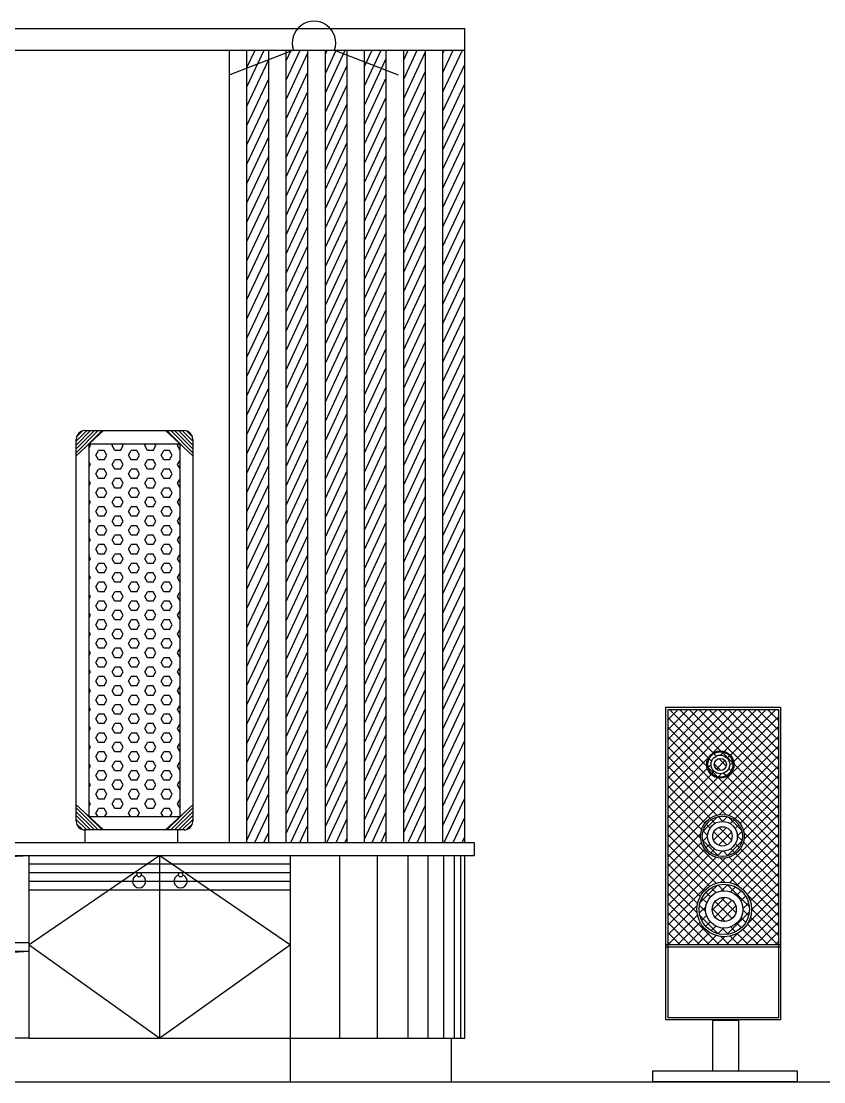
# Model space of a CAD drawing. Header units: inches. Extents: x 11.8 to 54.3, y 10.8 to 35.6.
# Drawn here: x 23.394 to 25.237, y 23.998 to 26.435 of the extents above; entities that cross this region are included whole.
import ezdxf

# ---------------------------------------------------------------- set-up
doc = ezdxf.new("R2010")
doc.units = ezdxf.units.IN
doc.header["$MEASUREMENT"] = 0
for name, color, linetype in [('02', 2, 'Continuous'), ('1', 1, 'Continuous'), ('8', 8, 'Continuous')]:
    doc.layers.add(name, color=color, linetype=linetype)

msp = doc.modelspace()

# ---------------------------------------------------------------- hatches: boundary and pattern name
at = {"layer": '8'}
h = msp.add_hatch(dxfattribs=at)
h.set_pattern_fill('ANSI37', color=256, scale=0.005, style=0)
h.set_pattern_definition([(45, (60.353298, 32.892266), (-0.01122532, 0.01122532), []), (135, (60.353298, 32.892266), (-0.01122532, -0.01122532), [])])
h.paths.add_polyline_path([(24.8791, 24.8536), (24.8791, 24.3137), (25.1324, 24.3137), (25.1324, 24.8536)])
h.paths.add_polyline_path([(25.0306, 24.7274, -1), (24.9678, 24.7274, -1)], flags=16)
h.paths.add_polyline_path([(25.0281, 24.7274, -1), (24.9703, 24.7274, -1)], flags=0)
h.paths.add_polyline_path([(25.0206, 24.7274, -1), (24.9778, 24.7274, -1)], flags=0)
h.paths.add_polyline_path([(25.0131, 24.7274, -1), (24.9853, 24.7274, -1)], flags=0)
h.paths.add_polyline_path([(25.0542, 24.5622, -1), (24.9537, 24.5622, -1)], flags=16)
h.paths.add_polyline_path([(25.0502, 24.5622, -1), (24.9577, 24.5622, -1)], flags=0)
h.paths.add_polyline_path([(25.0382, 24.5622, -1), (24.9697, 24.5622, -1)], flags=0)
h.paths.add_polyline_path([(25.0262, 24.5622, -1), (24.9817, 24.5622, -1)], flags=0)
h.paths.add_polyline_path([(25.0709, 24.3943, -1), (24.9453, 24.3943, -1)], flags=16)
h.paths.add_polyline_path([(25.0659, 24.3943, -1), (24.9503, 24.3943, -1)], flags=0)
h.paths.add_polyline_path([(25.0509, 24.3943, -1), (24.9653, 24.3943, -1)], flags=0)
h.paths.add_polyline_path([(25.0359, 24.3943, -1), (24.9803, 24.3943, -1)], flags=0)

# ---------------------------------------------------------------- linework, layer by layer
at = {"layer": '02'}
for p, q in [((21.8621, 26.4183), (24.4121, 26.4183)), ((24.4121, 26.3683), (24.4121, 26.4183)), ((21.8621, 26.3683), (24.4121, 26.3683)), ((23.8721, 24.5483), (23.8721, 26.3683)), ((24.0188, 26.3683), (23.8725, 26.3117)), ((23.9121, 26.3281), (23.9308, 26.3683)), ((23.9121, 26.2837), (23.9515, 26.3683)), ((23.9121, 24.5483), (23.9121, 26.3683)), ((23.9621, 24.5483), (23.9621, 26.3683)), ((24.0021, 26.3436), (24.0136, 26.3683)), ((24.0021, 26.2993), (24.0343, 26.3683)), ((24.0021, 24.5483), (24.0021, 26.3683)), ((24.0021, 26.2549), (24.0521, 26.3621)), ((24.0521, 24.5483), (24.0521, 26.3683)), ((24.0921, 26.3592), (24.0963, 26.3683)), ((24.0921, 26.2704), (24.1377, 26.3683)), ((24.0921, 26.3148), (24.117, 26.3683)), ((24.0921, 24.5483), (24.0921, 26.3683)), ((24.1132, 26.3683), (24.2595, 26.3117)), ((24.1421, 24.5483), (24.1421, 26.3683)), ((24.1821, 26.3304), (24.1998, 26.3683)), ((24.1821, 26.286), (24.2205, 26.3683)), ((24.1821, 24.5483), (24.1821, 26.3683)), ((24.2321, 24.5483), (24.2321, 26.3683)), ((24.2721, 26.3459), (24.2825, 26.3683)), ((24.2721, 26.3015), (24.3032, 26.3683)), ((24.2721, 24.5483), (24.2721, 26.3683)), ((24.2721, 26.2572), (24.3221, 26.3644)), ((24.3221, 24.5483), (24.3221, 26.3683)), ((24.3621, 26.3614), (24.3653, 26.3683)), ((24.3621, 26.2727), (24.4067, 26.3683)), ((24.3621, 26.3171), (24.386, 26.3683)), ((24.3621, 24.5483), (24.3621, 26.3683)), ((24.4121, 24.5483), (24.4121, 26.3683)), ((23.9121, 26.2394), (23.9621, 26.3466)), ((24.1821, 26.2416), (24.2321, 26.3488)), ((24.0021, 26.2105), (24.0521, 26.3178)), ((24.0921, 26.2261), (24.1421, 26.3333)), ((24.2721, 26.2128), (24.3221, 26.32)), ((24.3621, 26.2283), (24.4121, 26.3356)), ((23.9121, 26.195), (23.9621, 26.3022)), ((24.1821, 26.1973), (24.2321, 26.3045)), ((24.3621, 26.184), (24.4121, 26.2912)), ((24.0021, 26.1662), (24.0521, 26.2734)), ((24.0921, 26.1817), (24.1421, 26.2889)), ((24.2721, 26.1684), (24.3221, 26.2757)), ((23.9121, 26.1506), (23.9621, 26.2579)), ((24.0921, 26.1373), (24.1421, 26.2446)), ((24.1821, 26.1529), (24.2321, 26.2601)), ((24.3621, 26.1396), (24.4121, 26.2468)), ((24.0021, 26.1218), (24.0521, 26.229)), ((24.2721, 26.1241), (24.3221, 26.2313)), ((23.9121, 26.1063), (23.9621, 26.2135)), ((24.0921, 26.093), (24.1421, 26.2002)), ((24.1821, 26.1085), (24.2321, 26.2157)), ((24.3621, 26.0952), (24.4121, 26.2025)), ((23.9121, 26.0619), (23.9621, 26.1691)), ((24.0021, 26.0774), (24.0521, 26.1847)), ((24.1821, 26.0642), (24.2321, 26.1714)), ((24.2721, 26.0797), (24.3221, 26.1869)), ((24.0921, 26.0486), (24.1421, 26.1558)), ((24.3621, 26.0509), (24.4121, 26.1581)), ((23.9121, 26.0175), (23.9621, 26.1248)), ((24.0021, 26.0331), (24.0521, 26.1403)), ((24.1821, 26.0198), (24.2321, 26.127)), ((24.2721, 26.0353), (24.3221, 26.1426)), ((24.0021, 25.9887), (24.0521, 26.0959)), ((24.0921, 26.0043), (24.1421, 26.1115)), ((24.2721, 25.991), (24.3221, 26.0982)), ((24.3621, 26.0065), (24.4121, 26.1137)), ((23.9121, 25.9732), (23.9621, 26.0804)), ((24.1821, 25.9754), (24.2321, 26.0827)), ((24.0021, 25.9443), (24.0521, 26.0516)), ((24.0921, 25.9599), (24.1421, 26.0671)), ((24.2721, 25.9466), (24.3221, 26.0538)), ((24.3621, 25.9621), (24.4121, 26.0694)), ((23.9121, 25.9288), (23.9621, 26.036)), ((24.0921, 25.9155), (24.1421, 26.0227)), ((24.1821, 25.9311), (24.2321, 26.0383)), ((24.3621, 25.9178), (24.4121, 26.025)), ((24.0021, 25.9), (24.0521, 26.0072)), ((24.2721, 25.9022), (24.3221, 26.0095)), ((23.9121, 25.8844), (23.9621, 25.9917)), ((24.0921, 25.8712), (24.1421, 25.9784)), ((24.1821, 25.8867), (24.2321, 25.9939)), ((24.3621, 25.8734), (24.4121, 25.9806)), ((24.0021, 25.8556), (24.0521, 25.9628)), ((24.1821, 25.8423), (24.2321, 25.9496)), ((24.2721, 25.8579), (24.3221, 25.9651)), ((23.9121, 25.8401), (23.9621, 25.9473)), ((24.0921, 25.8268), (24.1421, 25.934)), ((24.3621, 25.829), (24.4121, 25.9363)), ((23.9121, 25.7957), (23.9621, 25.9029)), ((24.0021, 25.8112), (24.0521, 25.9185)), ((24.1821, 25.798), (24.2321, 25.9052)), ((24.2721, 25.8135), (24.3221, 25.9207)), ((24.0921, 25.7824), (24.1421, 25.8896)), ((24.2721, 25.7691), (24.3221, 25.8764)), ((24.3621, 25.7847), (24.4121, 25.8919)), ((23.9121, 25.7513), (23.9621, 25.8586)), ((24.0021, 25.7669), (24.0521, 25.8741)), ((24.1821, 25.7536), (24.2321, 25.8608)), ((24.0021, 25.7225), (24.0521, 25.8297)), ((24.0921, 25.7381), (24.1421, 25.8453)), ((24.2721, 25.7248), (24.3221, 25.832)), ((24.3621, 25.7403), (24.4121, 25.8475)), ((23.9121, 25.707), (23.9621, 25.8142)), ((24.1821, 25.7092), (24.2321, 25.8165)), ((24.3621, 25.6959), (24.4121, 25.8032)), ((24.0021, 25.6781), (24.0521, 25.7854)), ((24.0921, 25.6937), (24.1421, 25.8009)), ((24.2721, 25.6804), (24.3221, 25.7876)), ((23.9121, 25.6626), (23.9621, 25.7698)), ((24.0921, 25.6493), (24.1421, 25.7565)), ((24.1821, 25.6649), (24.2321, 25.7721)), ((24.3621, 25.6516), (24.4121, 25.7588)), ((24.0021, 25.6338), (24.0521, 25.741)), ((24.2721, 25.636), (24.3221, 25.7433)), ((23.9121, 25.6182), (23.9621, 25.7255)), ((24.0921, 25.605), (24.1421, 25.7122)), ((24.1821, 25.6205), (24.2321, 25.7277)), ((24.3621, 25.6072), (24.4121, 25.7144)), ((23.9121, 25.5739), (23.9621, 25.6811)), ((24.0021, 25.5894), (24.0521, 25.6966)), ((24.1821, 25.5761), (24.2321, 25.6834)), ((24.2721, 25.5917), (24.3221, 25.6989)), ((24.0921, 25.5606), (24.1421, 25.6678)), ((24.3621, 25.5628), (24.4121, 25.6701)), ((23.9121, 25.5295), (23.9621, 25.6367)), ((24.0021, 25.545), (24.0521, 25.6523)), ((24.1821, 25.5318), (24.2321, 25.639)), ((24.2721, 25.5473), (24.3221, 25.6545)), ((24.0021, 25.5007), (24.0521, 25.6079)), ((24.0921, 25.5162), (24.1421, 25.6234)), ((24.2721, 25.5029), (24.3221, 25.6102)), ((24.3621, 25.5185), (24.4121, 25.6257)), ((23.9121, 25.4851), (23.9621, 25.5924)), ((24.1821, 25.4874), (24.2321, 25.5946)), ((24.0021, 25.4563), (24.0521, 25.5635)), ((24.0921, 25.4719), (24.1421, 25.5791)), ((24.2721, 25.4586), (24.3221, 25.5658)), ((24.3621, 25.4741), (24.4121, 25.5813)), ((23.9121, 25.4408), (23.9621, 25.548)), ((24.0921, 25.4275), (24.1421, 25.5347)), ((24.1821, 25.443), (24.2321, 25.5503)), ((24.3621, 25.4297), (24.4121, 25.537)), ((24.0021, 25.4119), (24.0521, 25.5192)), ((24.2721, 25.4142), (24.3221, 25.5214)), ((23.52, 25.4366), (23.5827, 25.4942)), ((23.52, 25.47), (23.5441, 25.4942)), ((23.52, 25.4612), (23.5529, 25.4942)), ((23.52, 25.4523), (23.5618, 25.4942)), ((23.52, 25.4435), (23.5706, 25.4942)), ((23.5207, 25.4796), (23.5345, 25.4934)), ((23.54, 25.4942), (23.7677, 25.4942)), ((23.5436, 25.4583), (23.5795, 25.4942)), ((23.7877, 25.4366), (23.7251, 25.4942)), ((23.7641, 25.4583), (23.7283, 25.4942)), ((23.7877, 25.4435), (23.7371, 25.4942)), ((23.7877, 25.4523), (23.7459, 25.4942)), ((23.7877, 25.4612), (23.7548, 25.4942)), ((23.7877, 25.47), (23.7636, 25.4942)), ((23.787, 25.4796), (23.7732, 25.4934)), ((23.9121, 25.3964), (23.9621, 25.5036)), ((24.0921, 25.3831), (24.1421, 25.4903)), ((24.1821, 25.3987), (24.2321, 25.5059)), ((24.3621, 25.3854), (24.4121, 25.4926)), ((23.52, 24.5968), (23.52, 25.4742)), ((23.55, 25.4642), (23.7577, 25.4642)), ((23.55, 24.6068), (23.55, 25.4642)), ((23.5527, 25.4598), (23.5502, 25.4642)), ((23.6027, 25.4598), (23.6052, 25.4642)), ((23.6277, 25.4598), (23.6252, 25.4642)), ((23.6777, 25.4598), (23.6802, 25.4642)), ((23.7027, 25.4598), (23.7002, 25.4642)), ((23.7527, 25.4598), (23.7552, 25.4642)), ((23.7577, 25.4642), (23.7577, 24.6068)), ((23.7877, 25.4742), (23.7877, 24.5968)), ((24.0021, 25.3676), (24.0521, 25.4748)), ((24.1821, 25.3543), (24.2321, 25.4615)), ((24.2721, 25.3698), (24.3221, 25.4771)), ((23.55, 25.455), (23.5527, 25.4598)), ((23.5652, 25.4381), (23.5715, 25.4489)), ((23.5715, 25.4273), (23.5652, 25.4381)), ((23.584, 25.4489), (23.5715, 25.4489)), ((23.5902, 25.4381), (23.584, 25.4489)), ((23.584, 25.4273), (23.5902, 25.4381)), ((23.609, 25.4489), (23.6027, 25.4598)), ((23.6215, 25.4489), (23.609, 25.4489)), ((23.6215, 25.4489), (23.6277, 25.4598)), ((23.6402, 25.4381), (23.6465, 25.4489)), ((23.6465, 25.4273), (23.6402, 25.4381)), ((23.659, 25.4489), (23.6465, 25.4489)), ((23.6652, 25.4381), (23.659, 25.4489)), ((23.659, 25.4273), (23.6652, 25.4381)), ((23.684, 25.4489), (23.6777, 25.4598)), ((23.6965, 25.4489), (23.684, 25.4489)), ((23.6965, 25.4489), (23.7027, 25.4598)), ((23.7152, 25.4381), (23.7215, 25.4489)), ((23.7215, 25.4273), (23.7152, 25.4381)), ((23.734, 25.4489), (23.7215, 25.4489)), ((23.7402, 25.4381), (23.734, 25.4489)), ((23.734, 25.4273), (23.7402, 25.4381)), ((23.7577, 25.451), (23.7527, 25.4598)), ((23.9121, 25.352), (23.9621, 25.4593)), ((24.0921, 25.3388), (24.1421, 25.446)), ((24.3621, 25.341), (24.4121, 25.4482)), ((23.5527, 25.4165), (23.55, 25.4212)), ((23.55, 25.4117), (23.5527, 25.4165)), ((23.584, 25.4273), (23.5715, 25.4273)), ((23.6027, 25.4165), (23.609, 25.4273)), ((23.609, 25.4056), (23.6027, 25.4165)), ((23.6215, 25.4273), (23.609, 25.4273)), ((23.6277, 25.4165), (23.6215, 25.4273)), ((23.6215, 25.4056), (23.6277, 25.4165)), ((23.659, 25.4273), (23.6465, 25.4273)), ((23.6777, 25.4165), (23.684, 25.4273)), ((23.684, 25.4056), (23.6777, 25.4165)), ((23.6965, 25.4273), (23.684, 25.4273)), ((23.7027, 25.4165), (23.6965, 25.4273)), ((23.6965, 25.4056), (23.7027, 25.4165)), ((23.734, 25.4273), (23.7215, 25.4273)), ((23.7527, 25.4165), (23.7577, 25.4252)), ((23.7577, 25.4077), (23.7527, 25.4165)), ((23.9121, 25.3077), (23.9621, 25.4149)), ((24.0021, 25.3232), (24.0521, 25.4304)), ((24.1821, 25.3099), (24.2321, 25.4172)), ((24.2721, 25.3255), (24.3221, 25.4327)), ((23.5652, 25.3948), (23.5715, 25.4056)), ((23.5715, 25.384), (23.5652, 25.3948)), ((23.584, 25.4056), (23.5715, 25.4056)), ((23.5902, 25.3948), (23.584, 25.4056)), ((23.584, 25.384), (23.5902, 25.3948)), ((23.6215, 25.4056), (23.609, 25.4056)), ((23.6402, 25.3948), (23.6465, 25.4056)), ((23.6465, 25.384), (23.6402, 25.3948)), ((23.659, 25.4056), (23.6465, 25.4056)), ((23.6652, 25.3948), (23.659, 25.4056)), ((23.659, 25.384), (23.6652, 25.3948)), ((23.6965, 25.4056), (23.684, 25.4056)), ((23.7152, 25.3948), (23.7215, 25.4056)), ((23.7215, 25.384), (23.7152, 25.3948)), ((23.734, 25.4056), (23.7215, 25.4056)), ((23.7402, 25.3948), (23.734, 25.4056)), ((23.734, 25.384), (23.7402, 25.3948)), ((24.0921, 25.2944), (24.1421, 25.4016)), ((24.2721, 25.2811), (24.3221, 25.3883)), ((24.3621, 25.2966), (24.4121, 25.4039)), ((23.5527, 25.3732), (23.55, 25.3779)), ((23.55, 25.3684), (23.5527, 25.3732)), ((23.584, 25.384), (23.5715, 25.384)), ((23.6027, 25.3732), (23.609, 25.384)), ((23.609, 25.3623), (23.6027, 25.3732)), ((23.6215, 25.384), (23.609, 25.384)), ((23.6277, 25.3732), (23.6215, 25.384)), ((23.6215, 25.3623), (23.6277, 25.3732)), ((23.659, 25.384), (23.6465, 25.384)), ((23.6777, 25.3732), (23.684, 25.384)), ((23.684, 25.3623), (23.6777, 25.3732)), ((23.6965, 25.384), (23.684, 25.384)), ((23.7027, 25.3732), (23.6965, 25.384)), ((23.6965, 25.3623), (23.7027, 25.3732)), ((23.734, 25.384), (23.7215, 25.384)), ((23.7527, 25.3732), (23.7577, 25.3819)), ((23.7577, 25.3644), (23.7527, 25.3732)), ((23.9121, 25.2633), (23.9621, 25.3705)), ((24.0021, 25.2788), (24.0521, 25.3861)), ((24.1821, 25.2656), (24.2321, 25.3728)), ((23.5652, 25.3515), (23.5715, 25.3623)), ((23.5715, 25.3407), (23.5652, 25.3515)), ((23.584, 25.3623), (23.5715, 25.3623)), ((23.584, 25.3407), (23.5715, 25.3407)), ((23.5902, 25.3515), (23.584, 25.3623)), ((23.584, 25.3407), (23.5902, 25.3515)), ((23.6027, 25.3299), (23.609, 25.3407)), ((23.6215, 25.3623), (23.609, 25.3623)), ((23.6215, 25.3407), (23.609, 25.3407)), ((23.6277, 25.3299), (23.6215, 25.3407)), ((23.6402, 25.3515), (23.6465, 25.3623)), ((23.6465, 25.3407), (23.6402, 25.3515)), ((23.659, 25.3623), (23.6465, 25.3623)), ((23.659, 25.3407), (23.6465, 25.3407)), ((23.6652, 25.3515), (23.659, 25.3623)), ((23.659, 25.3407), (23.6652, 25.3515)), ((23.6777, 25.3299), (23.684, 25.3407)), ((23.6965, 25.3623), (23.684, 25.3623)), ((23.6965, 25.3407), (23.684, 25.3407)), ((23.7027, 25.3299), (23.6965, 25.3407)), ((23.7152, 25.3515), (23.7215, 25.3623)), ((23.7215, 25.3407), (23.7152, 25.3515)), ((23.734, 25.3623), (23.7215, 25.3623)), ((23.734, 25.3407), (23.7215, 25.3407)), ((23.7402, 25.3515), (23.734, 25.3623)), ((23.734, 25.3407), (23.7402, 25.3515)), ((24.0021, 25.2345), (24.0521, 25.3417)), ((24.0921, 25.25), (24.1421, 25.3572)), ((24.2721, 25.2367), (24.3221, 25.344)), ((24.3621, 25.2523), (24.4121, 25.3595)), ((23.5527, 25.3299), (23.55, 25.3346)), ((23.55, 25.3251), (23.5527, 25.3299)), ((23.5652, 25.3082), (23.5715, 25.319)), ((23.584, 25.319), (23.5715, 25.319)), ((23.5902, 25.3082), (23.584, 25.319)), ((23.609, 25.319), (23.6027, 25.3299)), ((23.6215, 25.319), (23.609, 25.319)), ((23.6215, 25.319), (23.6277, 25.3299)), ((23.6402, 25.3082), (23.6465, 25.319)), ((23.659, 25.319), (23.6465, 25.319)), ((23.6652, 25.3082), (23.659, 25.319)), ((23.684, 25.319), (23.6777, 25.3299)), ((23.6965, 25.319), (23.684, 25.319)), ((23.6965, 25.319), (23.7027, 25.3299)), ((23.7152, 25.3082), (23.7215, 25.319)), ((23.734, 25.319), (23.7215, 25.319)), ((23.7402, 25.3082), (23.734, 25.319)), ((23.7527, 25.3299), (23.7577, 25.3386)), ((23.7577, 25.3211), (23.7527, 25.3299)), ((23.9121, 25.2189), (23.9621, 25.3262)), ((24.1821, 25.2212), (24.2321, 25.3284)), ((24.3621, 25.2079), (24.4121, 25.3151)), ((23.5527, 25.2865), (23.55, 25.2913)), ((23.5715, 25.2974), (23.5652, 25.3082)), ((23.584, 25.2974), (23.5715, 25.2974)), ((23.584, 25.2974), (23.5902, 25.3082)), ((23.6027, 25.2865), (23.609, 25.2974)), ((23.6215, 25.2974), (23.609, 25.2974)), ((23.6277, 25.2865), (23.6215, 25.2974)), ((23.6465, 25.2974), (23.6402, 25.3082)), ((23.659, 25.2974), (23.6465, 25.2974)), ((23.659, 25.2974), (23.6652, 25.3082)), ((23.6777, 25.2865), (23.684, 25.2974)), ((23.6965, 25.2974), (23.684, 25.2974)), ((23.7027, 25.2865), (23.6965, 25.2974)), ((23.7215, 25.2974), (23.7152, 25.3082)), ((23.734, 25.2974), (23.7215, 25.2974)), ((23.734, 25.2974), (23.7402, 25.3082)), ((23.7527, 25.2865), (23.7577, 25.2953)), ((24.0021, 25.1901), (24.0521, 25.2973)), ((24.0921, 25.2057), (24.1421, 25.3129)), ((24.2721, 25.1924), (24.3221, 25.2996)), ((23.55, 25.2818), (23.5527, 25.2865)), ((23.5652, 25.2649), (23.5715, 25.2757)), ((23.584, 25.2757), (23.5715, 25.2757)), ((23.5902, 25.2649), (23.584, 25.2757)), ((23.609, 25.2757), (23.6027, 25.2865)), ((23.6215, 25.2757), (23.609, 25.2757)), ((23.6215, 25.2757), (23.6277, 25.2865)), ((23.6402, 25.2649), (23.6465, 25.2757)), ((23.659, 25.2757), (23.6465, 25.2757)), ((23.6652, 25.2649), (23.659, 25.2757)), ((23.684, 25.2757), (23.6777, 25.2865)), ((23.6965, 25.2757), (23.684, 25.2757)), ((23.6965, 25.2757), (23.7027, 25.2865)), ((23.7152, 25.2649), (23.7215, 25.2757)), ((23.734, 25.2757), (23.7215, 25.2757)), ((23.7402, 25.2649), (23.734, 25.2757)), ((23.7577, 25.2778), (23.7527, 25.2865)), ((23.9121, 25.1746), (23.9621, 25.2818)), ((24.0921, 25.1613), (24.1421, 25.2685)), ((24.1821, 25.1768), (24.2321, 25.2841)), ((24.3621, 25.1635), (24.4121, 25.2708)), ((23.5527, 25.2432), (23.55, 25.248)), ((23.55, 25.2385), (23.5527, 25.2432)), ((23.5715, 25.2541), (23.5652, 25.2649)), ((23.584, 25.2541), (23.5715, 25.2541)), ((23.584, 25.2541), (23.5902, 25.2649)), ((23.6027, 25.2432), (23.609, 25.2541)), ((23.609, 25.2324), (23.6027, 25.2432)), ((23.6215, 25.2541), (23.609, 25.2541)), ((23.6277, 25.2432), (23.6215, 25.2541)), ((23.6215, 25.2324), (23.6277, 25.2432)), ((23.6465, 25.2541), (23.6402, 25.2649)), ((23.659, 25.2541), (23.6465, 25.2541)), ((23.659, 25.2541), (23.6652, 25.2649)), ((23.6777, 25.2432), (23.684, 25.2541)), ((23.684, 25.2324), (23.6777, 25.2432)), ((23.6965, 25.2541), (23.684, 25.2541)), ((23.7027, 25.2432), (23.6965, 25.2541)), ((23.6965, 25.2324), (23.7027, 25.2432)), ((23.7215, 25.2541), (23.7152, 25.2649)), ((23.734, 25.2541), (23.7215, 25.2541)), ((23.734, 25.2541), (23.7402, 25.2649)), ((23.7527, 25.2432), (23.7577, 25.252)), ((23.7577, 25.2345), (23.7527, 25.2432)), ((24.0021, 25.1458), (24.0521, 25.253)), ((24.2721, 25.148), (24.3221, 25.2552)), ((23.5652, 25.2216), (23.5715, 25.2324)), ((23.5715, 25.2108), (23.5652, 25.2216)), ((23.584, 25.2324), (23.5715, 25.2324)), ((23.5902, 25.2216), (23.584, 25.2324)), ((23.584, 25.2108), (23.5902, 25.2216)), ((23.6215, 25.2324), (23.609, 25.2324)), ((23.6402, 25.2216), (23.6465, 25.2324)), ((23.6465, 25.2108), (23.6402, 25.2216)), ((23.659, 25.2324), (23.6465, 25.2324)), ((23.6652, 25.2216), (23.659, 25.2324)), ((23.659, 25.2108), (23.6652, 25.2216)), ((23.6965, 25.2324), (23.684, 25.2324)), ((23.7152, 25.2216), (23.7215, 25.2324)), ((23.7215, 25.2108), (23.7152, 25.2216)), ((23.734, 25.2324), (23.7215, 25.2324)), ((23.7402, 25.2216), (23.734, 25.2324)), ((23.734, 25.2108), (23.7402, 25.2216)), ((23.9121, 25.1302), (23.9621, 25.2374)), ((24.0921, 25.1169), (24.1421, 25.2242)), ((24.1821, 25.1325), (24.2321, 25.2397)), ((24.3621, 25.1192), (24.4121, 25.2264)), ((23.5527, 25.1999), (23.55, 25.2047)), ((23.55, 25.1952), (23.5527, 25.1999)), ((23.584, 25.2108), (23.5715, 25.2108)), ((23.6027, 25.1999), (23.609, 25.2108)), ((23.609, 25.1891), (23.6027, 25.1999)), ((23.6215, 25.2108), (23.609, 25.2108)), ((23.6277, 25.1999), (23.6215, 25.2108)), ((23.6215, 25.1891), (23.6277, 25.1999)), ((23.659, 25.2108), (23.6465, 25.2108)), ((23.6777, 25.1999), (23.684, 25.2108)), ((23.684, 25.1891), (23.6777, 25.1999)), ((23.6965, 25.2108), (23.684, 25.2108)), ((23.7027, 25.1999), (23.6965, 25.2108)), ((23.6965, 25.1891), (23.7027, 25.1999)), ((23.734, 25.2108), (23.7215, 25.2108)), ((23.7527, 25.1999), (23.7577, 25.2087)), ((23.7577, 25.1912), (23.7527, 25.1999)), ((23.9121, 25.0858), (23.9621, 25.1931)), ((24.0021, 25.1014), (24.0521, 25.2086)), ((24.1821, 25.0881), (24.2321, 25.1953)), ((24.2721, 25.1036), (24.3221, 25.2109)), ((23.5652, 25.1783), (23.5715, 25.1891)), ((23.5715, 25.1675), (23.5652, 25.1783)), ((23.584, 25.1891), (23.5715, 25.1891)), ((23.5902, 25.1783), (23.584, 25.1891)), ((23.584, 25.1675), (23.5902, 25.1783)), ((23.6215, 25.1891), (23.609, 25.1891)), ((23.6402, 25.1783), (23.6465, 25.1891)), ((23.6465, 25.1675), (23.6402, 25.1783)), ((23.659, 25.1891), (23.6465, 25.1891)), ((23.6652, 25.1783), (23.659, 25.1891)), ((23.659, 25.1675), (23.6652, 25.1783)), ((23.6965, 25.1891), (23.684, 25.1891)), ((23.7152, 25.1783), (23.7215, 25.1891)), ((23.7215, 25.1675), (23.7152, 25.1783)), ((23.734, 25.1891), (23.7215, 25.1891)), ((23.7402, 25.1783), (23.734, 25.1891)), ((23.734, 25.1675), (23.7402, 25.1783)), ((24.0921, 25.0726), (24.1421, 25.1798)), ((24.3621, 25.0748), (24.4121, 25.182)), ((23.5527, 25.1566), (23.55, 25.1614)), ((23.55, 25.1519), (23.5527, 25.1566)), ((23.5652, 25.135), (23.5715, 25.1458)), ((23.584, 25.1675), (23.5715, 25.1675)), ((23.584, 25.1458), (23.5715, 25.1458)), ((23.5902, 25.135), (23.584, 25.1458)), ((23.6027, 25.1566), (23.609, 25.1675)), ((23.609, 25.1458), (23.6027, 25.1566)), ((23.6215, 25.1675), (23.609, 25.1675)), ((23.6215, 25.1458), (23.609, 25.1458)), ((23.6277, 25.1566), (23.6215, 25.1675)), ((23.6215, 25.1458), (23.6277, 25.1566)), ((23.6402, 25.135), (23.6465, 25.1458)), ((23.659, 25.1675), (23.6465, 25.1675)), ((23.659, 25.1458), (23.6465, 25.1458)), ((23.6652, 25.135), (23.659, 25.1458)), ((23.6777, 25.1566), (23.684, 25.1675)), ((23.684, 25.1458), (23.6777, 25.1566)), ((23.6965, 25.1675), (23.684, 25.1675)), ((23.6965, 25.1458), (23.684, 25.1458)), ((23.7027, 25.1566), (23.6965, 25.1675)), ((23.6965, 25.1458), (23.7027, 25.1566)), ((23.7152, 25.135), (23.7215, 25.1458)), ((23.734, 25.1675), (23.7215, 25.1675)), ((23.734, 25.1458), (23.7215, 25.1458)), ((23.7402, 25.135), (23.734, 25.1458)), ((23.7527, 25.1566), (23.7577, 25.1654)), ((23.7577, 25.1479), (23.7527, 25.1566)), ((23.9121, 25.0415), (23.9621, 25.1487)), ((24.0021, 25.057), (24.0521, 25.1642)), ((24.1821, 25.0437), (24.2321, 25.151)), ((24.2721, 25.0593), (24.3221, 25.1665)), ((23.5715, 25.1242), (23.5652, 25.135)), ((23.584, 25.1242), (23.5715, 25.1242)), ((23.584, 25.1242), (23.5902, 25.135)), ((23.6027, 25.1133), (23.609, 25.1242)), ((23.6215, 25.1242), (23.609, 25.1242)), ((23.6277, 25.1133), (23.6215, 25.1242)), ((23.6465, 25.1242), (23.6402, 25.135)), ((23.659, 25.1242), (23.6465, 25.1242)), ((23.659, 25.1242), (23.6652, 25.135)), ((23.6777, 25.1133), (23.684, 25.1242)), ((23.6965, 25.1242), (23.684, 25.1242)), ((23.7027, 25.1133), (23.6965, 25.1242)), ((23.7215, 25.1242), (23.7152, 25.135)), ((23.734, 25.1242), (23.7215, 25.1242)), ((23.734, 25.1242), (23.7402, 25.135)), ((23.7527, 25.1133), (23.7577, 25.1221)), ((24.0021, 25.0127), (24.0521, 25.1199)), ((24.0921, 25.0282), (24.1421, 25.1354)), ((24.2721, 25.0149), (24.3221, 25.1221)), ((24.3621, 25.0304), (24.4121, 25.1377)), ((23.5527, 25.1133), (23.55, 25.1181)), ((23.55, 25.1086), (23.5527, 25.1133)), ((23.5652, 25.0917), (23.5715, 25.1025)), ((23.584, 25.1025), (23.5715, 25.1025)), ((23.5902, 25.0917), (23.584, 25.1025)), ((23.609, 25.1025), (23.6027, 25.1133)), ((23.6215, 25.1025), (23.609, 25.1025)), ((23.6215, 25.1025), (23.6277, 25.1133)), ((23.6402, 25.0917), (23.6465, 25.1025)), ((23.659, 25.1025), (23.6465, 25.1025)), ((23.6652, 25.0917), (23.659, 25.1025)), ((23.684, 25.1025), (23.6777, 25.1133)), ((23.6965, 25.1025), (23.684, 25.1025)), ((23.6965, 25.1025), (23.7027, 25.1133)), ((23.7152, 25.0917), (23.7215, 25.1025)), ((23.734, 25.1025), (23.7215, 25.1025)), ((23.7402, 25.0917), (23.734, 25.1025)), ((23.7577, 25.1046), (23.7527, 25.1133)), ((23.9121, 24.9971), (23.9621, 25.1043)), ((24.1821, 24.9994), (24.2321, 25.1066)), ((23.5527, 25.07), (23.55, 25.0748)), ((23.5715, 25.0809), (23.5652, 25.0917)), ((23.584, 25.0809), (23.5715, 25.0809)), ((23.584, 25.0809), (23.5902, 25.0917)), ((23.6027, 25.07), (23.609, 25.0809)), ((23.6215, 25.0809), (23.609, 25.0809)), ((23.6277, 25.07), (23.6215, 25.0809)), ((23.6465, 25.0809), (23.6402, 25.0917)), ((23.659, 25.0809), (23.6465, 25.0809)), ((23.659, 25.0809), (23.6652, 25.0917)), ((23.6777, 25.07), (23.684, 25.0809)), ((23.6965, 25.0809), (23.684, 25.0809)), ((23.7027, 25.07), (23.6965, 25.0809)), ((23.7215, 25.0809), (23.7152, 25.0917)), ((23.734, 25.0809), (23.7215, 25.0809)), ((23.734, 25.0809), (23.7402, 25.0917)), ((23.7527, 25.07), (23.7577, 25.0788)), ((24.0021, 24.9683), (24.0521, 25.0755)), ((24.0921, 24.9838), (24.1421, 25.0911)), ((24.2721, 24.9705), (24.3221, 25.0778)), ((24.3621, 24.9861), (24.4121, 25.0933)), ((23.55, 25.0653), (23.5527, 25.07)), ((23.5652, 25.0484), (23.5715, 25.0592)), ((23.5715, 25.0376), (23.5652, 25.0484)), ((23.584, 25.0592), (23.5715, 25.0592)), ((23.5902, 25.0484), (23.584, 25.0592)), ((23.584, 25.0376), (23.5902, 25.0484)), ((23.609, 25.0592), (23.6027, 25.07)), ((23.6215, 25.0592), (23.609, 25.0592)), ((23.6215, 25.0592), (23.6277, 25.07)), ((23.6402, 25.0484), (23.6465, 25.0592)), ((23.6465, 25.0376), (23.6402, 25.0484)), ((23.659, 25.0592), (23.6465, 25.0592)), ((23.6652, 25.0484), (23.659, 25.0592)), ((23.659, 25.0376), (23.6652, 25.0484)), ((23.684, 25.0592), (23.6777, 25.07)), ((23.6965, 25.0592), (23.684, 25.0592)), ((23.6965, 25.0592), (23.7027, 25.07)), ((23.7152, 25.0484), (23.7215, 25.0592)), ((23.7215, 25.0376), (23.7152, 25.0484)), ((23.734, 25.0592), (23.7215, 25.0592)), ((23.7402, 25.0484), (23.734, 25.0592)), ((23.734, 25.0376), (23.7402, 25.0484)), ((23.7577, 25.0613), (23.7527, 25.07)), ((23.9121, 24.9527), (23.9621, 25.06)), ((24.0921, 24.9395), (24.1421, 25.0467)), ((24.1821, 24.955), (24.2321, 25.0622)), ((24.3621, 24.9417), (24.4121, 25.0489)), ((23.5527, 25.0267), (23.55, 25.0315)), ((23.55, 25.022), (23.5527, 25.0267)), ((23.584, 25.0376), (23.5715, 25.0376)), ((23.6027, 25.0267), (23.609, 25.0376)), ((23.609, 25.0159), (23.6027, 25.0267)), ((23.6215, 25.0376), (23.609, 25.0376)), ((23.6277, 25.0267), (23.6215, 25.0376)), ((23.6215, 25.0159), (23.6277, 25.0267)), ((23.659, 25.0376), (23.6465, 25.0376)), ((23.6777, 25.0267), (23.684, 25.0376)), ((23.684, 25.0159), (23.6777, 25.0267)), ((23.6965, 25.0376), (23.684, 25.0376)), ((23.7027, 25.0267), (23.6965, 25.0376)), ((23.6965, 25.0159), (23.7027, 25.0267)), ((23.734, 25.0376), (23.7215, 25.0376)), ((23.7527, 25.0267), (23.7577, 25.0355)), ((23.7577, 25.018), (23.7527, 25.0267)), ((24.0021, 24.9239), (24.0521, 25.0311)), ((24.2721, 24.9262), (24.3221, 25.0334)), ((23.5652, 25.0051), (23.5715, 25.0159)), ((23.5715, 24.9943), (23.5652, 25.0051)), ((23.584, 25.0159), (23.5715, 25.0159)), ((23.5902, 25.0051), (23.584, 25.0159)), ((23.584, 24.9943), (23.5902, 25.0051)), ((23.6215, 25.0159), (23.609, 25.0159)), ((23.6402, 25.0051), (23.6465, 25.0159)), ((23.6465, 24.9943), (23.6402, 25.0051)), ((23.659, 25.0159), (23.6465, 25.0159)), ((23.6652, 25.0051), (23.659, 25.0159)), ((23.659, 24.9943), (23.6652, 25.0051)), ((23.6965, 25.0159), (23.684, 25.0159)), ((23.7152, 25.0051), (23.7215, 25.0159)), ((23.7215, 24.9943), (23.7152, 25.0051)), ((23.734, 25.0159), (23.7215, 25.0159)), ((23.7402, 25.0051), (23.734, 25.0159)), ((23.734, 24.9943), (23.7402, 25.0051)), ((23.9121, 24.9084), (23.9621, 25.0156)), ((24.0921, 24.8951), (24.1421, 25.0023)), ((24.1821, 24.9106), (24.2321, 25.0179)), ((24.3621, 24.8973), (24.4121, 25.0046)), ((23.5527, 24.9834), (23.55, 24.9882)), ((23.55, 24.9787), (23.5527, 24.9834)), ((23.584, 24.9943), (23.5715, 24.9943)), ((23.6027, 24.9834), (23.609, 24.9943)), ((23.609, 24.9726), (23.6027, 24.9834)), ((23.6215, 24.9943), (23.609, 24.9943)), ((23.6277, 24.9834), (23.6215, 24.9943)), ((23.6215, 24.9726), (23.6277, 24.9834)), ((23.659, 24.9943), (23.6465, 24.9943)), ((23.6777, 24.9834), (23.684, 24.9943)), ((23.684, 24.9726), (23.6777, 24.9834)), ((23.6965, 24.9943), (23.684, 24.9943)), ((23.7027, 24.9834), (23.6965, 24.9943)), ((23.6965, 24.9726), (23.7027, 24.9834)), ((23.734, 24.9943), (23.7215, 24.9943)), ((23.7527, 24.9834), (23.7577, 24.9922)), ((23.7577, 24.9747), (23.7527, 24.9834)), ((24.0021, 24.8796), (24.0521, 24.9868)), ((24.1821, 24.8663), (24.2321, 24.9735)), ((24.2721, 24.8818), (24.3221, 24.989)), ((23.5652, 24.9618), (23.5715, 24.9726)), ((23.5715, 24.951), (23.5652, 24.9618)), ((23.584, 24.9726), (23.5715, 24.9726)), ((23.584, 24.951), (23.5715, 24.951)), ((23.5902, 24.9618), (23.584, 24.9726)), ((23.584, 24.951), (23.5902, 24.9618)), ((23.6027, 24.9401), (23.609, 24.951)), ((23.6215, 24.9726), (23.609, 24.9726)), ((23.6215, 24.951), (23.609, 24.951)), ((23.6277, 24.9401), (23.6215, 24.951)), ((23.6402, 24.9618), (23.6465, 24.9726)), ((23.6465, 24.951), (23.6402, 24.9618)), ((23.659, 24.9726), (23.6465, 24.9726)), ((23.659, 24.951), (23.6465, 24.951)), ((23.6652, 24.9618), (23.659, 24.9726)), ((23.659, 24.951), (23.6652, 24.9618)), ((23.6777, 24.9401), (23.684, 24.951)), ((23.6965, 24.9726), (23.684, 24.9726)), ((23.6965, 24.951), (23.684, 24.951)), ((23.7027, 24.9401), (23.6965, 24.951)), ((23.7152, 24.9618), (23.7215, 24.9726)), ((23.7215, 24.951), (23.7152, 24.9618)), ((23.734, 24.9726), (23.7215, 24.9726)), ((23.734, 24.951), (23.7215, 24.951)), ((23.7402, 24.9618), (23.734, 24.9726)), ((23.734, 24.951), (23.7402, 24.9618)), ((23.9121, 24.864), (23.9621, 24.9712)), ((24.0921, 24.8507), (24.1421, 24.958)), ((24.3621, 24.853), (24.4121, 24.9602)), ((23.5527, 24.9401), (23.55, 24.9449)), ((23.55, 24.9354), (23.5527, 24.9401)), ((23.5652, 24.9185), (23.5715, 24.9293)), ((23.584, 24.9293), (23.5715, 24.9293)), ((23.5902, 24.9185), (23.584, 24.9293)), ((23.609, 24.9293), (23.6027, 24.9401)), ((23.6215, 24.9293), (23.609, 24.9293)), ((23.6215, 24.9293), (23.6277, 24.9401)), ((23.6402, 24.9185), (23.6465, 24.9293)), ((23.659, 24.9293), (23.6465, 24.9293)), ((23.6652, 24.9185), (23.659, 24.9293)), ((23.684, 24.9293), (23.6777, 24.9401)), ((23.6965, 24.9293), (23.684, 24.9293)), ((23.6965, 24.9293), (23.7027, 24.9401)), ((23.7152, 24.9185), (23.7215, 24.9293)), ((23.734, 24.9293), (23.7215, 24.9293)), ((23.7402, 24.9185), (23.734, 24.9293)), ((23.7527, 24.9401), (23.7577, 24.9489)), ((23.7577, 24.9314), (23.7527, 24.9401)), ((23.9121, 24.8196), (23.9621, 24.9269)), ((24.0021, 24.8352), (24.0521, 24.9424)), ((24.1821, 24.8219), (24.2321, 24.9291)), ((24.2721, 24.8374), (24.3221, 24.9447)), ((23.5527, 24.8968), (23.55, 24.9016)), ((23.5715, 24.9077), (23.5652, 24.9185)), ((23.584, 24.9077), (23.5715, 24.9077)), ((23.584, 24.9077), (23.5902, 24.9185)), ((23.6027, 24.8968), (23.609, 24.9077)), ((23.6215, 24.9077), (23.609, 24.9077)), ((23.6277, 24.8968), (23.6215, 24.9077)), ((23.6465, 24.9077), (23.6402, 24.9185)), ((23.659, 24.9077), (23.6465, 24.9077)), ((23.659, 24.9077), (23.6652, 24.9185)), ((23.6777, 24.8968), (23.684, 24.9077)), ((23.6965, 24.9077), (23.684, 24.9077)), ((23.7027, 24.8968), (23.6965, 24.9077)), ((23.7215, 24.9077), (23.7152, 24.9185)), ((23.734, 24.9077), (23.7215, 24.9077)), ((23.734, 24.9077), (23.7402, 24.9185)), ((23.7527, 24.8968), (23.7577, 24.9056)), ((24.0921, 24.8064), (24.1421, 24.9136)), ((24.2721, 24.7931), (24.3221, 24.9003)), ((24.3621, 24.8086), (24.4121, 24.9158)), ((23.55, 24.8921), (23.5527, 24.8968)), ((23.5652, 24.8752), (23.5715, 24.886)), ((23.584, 24.886), (23.5715, 24.886)), ((23.5902, 24.8752), (23.584, 24.886)), ((23.609, 24.886), (23.6027, 24.8968)), ((23.6215, 24.886), (23.609, 24.886)), ((23.6215, 24.886), (23.6277, 24.8968)), ((23.6402, 24.8752), (23.6465, 24.886)), ((23.659, 24.886), (23.6465, 24.886)), ((23.6652, 24.8752), (23.659, 24.886)), ((23.684, 24.886), (23.6777, 24.8968)), ((23.6965, 24.886), (23.684, 24.886)), ((23.6965, 24.886), (23.7027, 24.8968)), ((23.7152, 24.8752), (23.7215, 24.886)), ((23.734, 24.886), (23.7215, 24.886)), ((23.7402, 24.8752), (23.734, 24.886)), ((23.7577, 24.8881), (23.7527, 24.8968)), ((23.9121, 24.7753), (23.9621, 24.8825)), ((24.0021, 24.7908), (24.0521, 24.898)), ((24.1821, 24.7775), (24.2321, 24.8848)), ((23.5527, 24.8535), (23.55, 24.8583)), ((23.55, 24.8488), (23.5527, 24.8535)), ((23.5715, 24.8644), (23.5652, 24.8752)), ((23.584, 24.8644), (23.5715, 24.8644)), ((23.584, 24.8644), (23.5902, 24.8752)), ((23.6027, 24.8535), (23.609, 24.8644)), ((23.609, 24.8427), (23.6027, 24.8535)), ((23.6215, 24.8644), (23.609, 24.8644)), ((23.6277, 24.8535), (23.6215, 24.8644)), ((23.6215, 24.8427), (23.6277, 24.8535)), ((23.6465, 24.8644), (23.6402, 24.8752)), ((23.659, 24.8644), (23.6465, 24.8644)), ((23.659, 24.8644), (23.6652, 24.8752)), ((23.6777, 24.8535), (23.684, 24.8644)), ((23.684, 24.8427), (23.6777, 24.8535)), ((23.6965, 24.8644), (23.684, 24.8644)), ((23.7027, 24.8535), (23.6965, 24.8644)), ((23.6965, 24.8427), (23.7027, 24.8535)), ((23.7215, 24.8644), (23.7152, 24.8752)), ((23.734, 24.8644), (23.7215, 24.8644)), ((23.734, 24.8644), (23.7402, 24.8752)), ((23.7527, 24.8535), (23.7577, 24.8623)), ((23.7577, 24.8448), (23.7527, 24.8535)), ((24.0021, 24.7465), (24.0521, 24.8537)), ((24.0921, 24.762), (24.1421, 24.8692)), ((24.2721, 24.7487), (24.3221, 24.8559)), ((24.3621, 24.7643), (24.4121, 24.8715)), ((23.5652, 24.8319), (23.5715, 24.8427)), ((23.5715, 24.8211), (23.5652, 24.8319)), ((23.584, 24.8427), (23.5715, 24.8427)), ((23.5902, 24.8319), (23.584, 24.8427)), ((23.584, 24.8211), (23.5902, 24.8319)), ((23.6215, 24.8427), (23.609, 24.8427)), ((23.6402, 24.8319), (23.6465, 24.8427)), ((23.6465, 24.8211), (23.6402, 24.8319)), ((23.659, 24.8427), (23.6465, 24.8427)), ((23.6652, 24.8319), (23.659, 24.8427)), ((23.659, 24.8211), (23.6652, 24.8319)), ((23.6965, 24.8427), (23.684, 24.8427)), ((23.7152, 24.8319), (23.7215, 24.8427)), ((23.7215, 24.8211), (23.7152, 24.8319)), ((23.734, 24.8427), (23.7215, 24.8427)), ((23.7402, 24.8319), (23.734, 24.8427)), ((23.734, 24.8211), (23.7402, 24.8319)), ((23.9121, 24.7309), (23.9621, 24.8381)), ((24.1821, 24.7332), (24.2321, 24.8404)), ((24.3621, 24.7199), (24.4121, 24.8271)), ((23.5527, 24.8102), (23.55, 24.815)), ((23.55, 24.8055), (23.5527, 24.8102)), ((23.584, 24.8211), (23.5715, 24.8211)), ((23.6027, 24.8102), (23.609, 24.8211)), ((23.609, 24.7994), (23.6027, 24.8102)), ((23.6215, 24.8211), (23.609, 24.8211)), ((23.6277, 24.8102), (23.6215, 24.8211)), ((23.6215, 24.7994), (23.6277, 24.8102)), ((23.659, 24.8211), (23.6465, 24.8211)), ((23.6777, 24.8102), (23.684, 24.8211)), ((23.684, 24.7994), (23.6777, 24.8102)), ((23.6965, 24.8211), (23.684, 24.8211)), ((23.7027, 24.8102), (23.6965, 24.8211)), ((23.6965, 24.7994), (23.7027, 24.8102)), ((23.734, 24.8211), (23.7215, 24.8211)), ((23.7527, 24.8102), (23.7577, 24.819)), ((23.7577, 24.8015), (23.7527, 24.8102)), ((24.0021, 24.7021), (24.0521, 24.8093)), ((24.0921, 24.7176), (24.1421, 24.8249)), ((24.2721, 24.7043), (24.3221, 24.8116)), ((23.5652, 24.7886), (23.5715, 24.7994)), ((23.5715, 24.7778), (23.5652, 24.7886)), ((23.584, 24.7994), (23.5715, 24.7994)), ((23.5902, 24.7886), (23.584, 24.7994)), ((23.584, 24.7778), (23.5902, 24.7886)), ((23.6215, 24.7994), (23.609, 24.7994)), ((23.6402, 24.7886), (23.6465, 24.7994)), ((23.6465, 24.7778), (23.6402, 24.7886)), ((23.659, 24.7994), (23.6465, 24.7994)), ((23.6652, 24.7886), (23.659, 24.7994)), ((23.659, 24.7778), (23.6652, 24.7886)), ((23.6965, 24.7994), (23.684, 24.7994)), ((23.7152, 24.7886), (23.7215, 24.7994)), ((23.7215, 24.7778), (23.7152, 24.7886)), ((23.734, 24.7994), (23.7215, 24.7994)), ((23.7402, 24.7886), (23.734, 24.7994)), ((23.734, 24.7778), (23.7402, 24.7886)), ((23.9121, 24.6865), (23.9621, 24.7938)), ((24.0921, 24.6733), (24.1421, 24.7805)), ((24.1821, 24.6888), (24.2321, 24.796)), ((24.3621, 24.6755), (24.4121, 24.7827)), ((23.5527, 24.7669), (23.55, 24.7717)), ((23.55, 24.7622), (23.5527, 24.7669)), ((23.5652, 24.7453), (23.5715, 24.7561)), ((23.584, 24.7778), (23.5715, 24.7778)), ((23.584, 24.7561), (23.5715, 24.7561)), ((23.5902, 24.7453), (23.584, 24.7561)), ((23.6027, 24.7669), (23.609, 24.7778)), ((23.609, 24.7561), (23.6027, 24.7669)), ((23.6215, 24.7778), (23.609, 24.7778)), ((23.6215, 24.7561), (23.609, 24.7561)), ((23.6277, 24.7669), (23.6215, 24.7778)), ((23.6215, 24.7561), (23.6277, 24.7669)), ((23.6402, 24.7453), (23.6465, 24.7561)), ((23.659, 24.7778), (23.6465, 24.7778)), ((23.659, 24.7561), (23.6465, 24.7561)), ((23.6652, 24.7453), (23.659, 24.7561)), ((23.6777, 24.7669), (23.684, 24.7778)), ((23.684, 24.7561), (23.6777, 24.7669)), ((23.6965, 24.7778), (23.684, 24.7778)), ((23.6965, 24.7561), (23.684, 24.7561)), ((23.7027, 24.7669), (23.6965, 24.7778)), ((23.6965, 24.7561), (23.7027, 24.7669)), ((23.7152, 24.7453), (23.7215, 24.7561)), ((23.734, 24.7778), (23.7215, 24.7778)), ((23.734, 24.7561), (23.7215, 24.7561)), ((23.7402, 24.7453), (23.734, 24.7561)), ((23.7527, 24.7669), (23.7577, 24.7757)), ((23.7577, 24.7582), (23.7527, 24.7669)), ((24.0021, 24.6577), (24.0521, 24.7649)), ((24.2721, 24.66), (24.3221, 24.7672)), ((23.5715, 24.7345), (23.5652, 24.7453)), ((23.584, 24.7345), (23.5715, 24.7345)), ((23.584, 24.7345), (23.5902, 24.7453)), ((23.6027, 24.7236), (23.609, 24.7345)), ((23.6215, 24.7345), (23.609, 24.7345)), ((23.6277, 24.7236), (23.6215, 24.7345)), ((23.6465, 24.7345), (23.6402, 24.7453)), ((23.659, 24.7345), (23.6465, 24.7345)), ((23.659, 24.7345), (23.6652, 24.7453)), ((23.6777, 24.7236), (23.684, 24.7345)), ((23.6965, 24.7345), (23.684, 24.7345)), ((23.7027, 24.7236), (23.6965, 24.7345)), ((23.7215, 24.7345), (23.7152, 24.7453)), ((23.734, 24.7345), (23.7215, 24.7345)), ((23.734, 24.7345), (23.7402, 24.7453)), ((23.7527, 24.7236), (23.7577, 24.7324)), ((23.9121, 24.6422), (23.9621, 24.7494)), ((24.0921, 24.6289), (24.1421, 24.7361)), ((24.1821, 24.6444), (24.2321, 24.7517)), ((24.3621, 24.6312), (24.4121, 24.7384)), ((23.5527, 24.7236), (23.55, 24.7284)), ((23.55, 24.7189), (23.5527, 24.7236)), ((23.5652, 24.702), (23.5715, 24.7128)), ((23.584, 24.7128), (23.5715, 24.7128)), ((23.5902, 24.702), (23.584, 24.7128)), ((23.609, 24.7128), (23.6027, 24.7236)), ((23.6215, 24.7128), (23.609, 24.7128)), ((23.6215, 24.7128), (23.6277, 24.7236)), ((23.6402, 24.702), (23.6465, 24.7128)), ((23.659, 24.7128), (23.6465, 24.7128)), ((23.6652, 24.702), (23.659, 24.7128)), ((23.684, 24.7128), (23.6777, 24.7236)), ((23.6965, 24.7128), (23.684, 24.7128)), ((23.6965, 24.7128), (23.7027, 24.7236)), ((23.7152, 24.702), (23.7215, 24.7128)), ((23.734, 24.7128), (23.7215, 24.7128)), ((23.7402, 24.702), (23.734, 24.7128)), ((23.7577, 24.7149), (23.7527, 24.7236)), ((24.0021, 24.6134), (24.0521, 24.7206)), ((24.1821, 24.6001), (24.2321, 24.7073)), ((24.2721, 24.6156), (24.3221, 24.7228)), ((23.5527, 24.6803), (23.55, 24.6851)), ((23.5715, 24.6912), (23.5652, 24.702)), ((23.584, 24.6912), (23.5715, 24.6912)), ((23.584, 24.6912), (23.5902, 24.702)), ((23.6027, 24.6803), (23.609, 24.6912)), ((23.6215, 24.6912), (23.609, 24.6912)), ((23.6277, 24.6803), (23.6215, 24.6912)), ((23.6465, 24.6912), (23.6402, 24.702)), ((23.659, 24.6912), (23.6465, 24.6912)), ((23.659, 24.6912), (23.6652, 24.702)), ((23.6777, 24.6803), (23.684, 24.6912)), ((23.6965, 24.6912), (23.684, 24.6912)), ((23.7027, 24.6803), (23.6965, 24.6912)), ((23.7215, 24.6912), (23.7152, 24.702)), ((23.734, 24.6912), (23.7215, 24.6912)), ((23.734, 24.6912), (23.7402, 24.702)), ((23.7527, 24.6803), (23.7577, 24.6891)), ((23.9121, 24.5978), (23.9621, 24.705)), ((24.0921, 24.5845), (24.1421, 24.6918)), ((24.3621, 24.5868), (24.4121, 24.694)), ((23.55, 24.6756), (23.5527, 24.6803)), ((23.5652, 24.6587), (23.5715, 24.6695)), ((23.5715, 24.6479), (23.5652, 24.6587)), ((23.584, 24.6695), (23.5715, 24.6695)), ((23.5902, 24.6587), (23.584, 24.6695)), ((23.584, 24.6479), (23.5902, 24.6587)), ((23.609, 24.6695), (23.6027, 24.6803)), ((23.6215, 24.6695), (23.609, 24.6695)), ((23.6215, 24.6695), (23.6277, 24.6803)), ((23.6402, 24.6587), (23.6465, 24.6695)), ((23.6465, 24.6479), (23.6402, 24.6587)), ((23.659, 24.6695), (23.6465, 24.6695)), ((23.6652, 24.6587), (23.659, 24.6695)), ((23.659, 24.6479), (23.6652, 24.6587)), ((23.684, 24.6695), (23.6777, 24.6803)), ((23.6965, 24.6695), (23.684, 24.6695)), ((23.6965, 24.6695), (23.7027, 24.6803)), ((23.7152, 24.6587), (23.7215, 24.6695)), ((23.7215, 24.6479), (23.7152, 24.6587)), ((23.734, 24.6695), (23.7215, 24.6695)), ((23.7402, 24.6587), (23.734, 24.6695)), ((23.734, 24.6479), (23.7402, 24.6587)), ((23.7577, 24.6716), (23.7527, 24.6803)), ((23.9121, 24.5534), (23.9621, 24.6607)), ((24.0021, 24.569), (24.0521, 24.6762)), ((24.1821, 24.5557), (24.2321, 24.6629)), ((24.2721, 24.5712), (24.3221, 24.6785)), ((23.52, 24.6343), (23.5827, 24.5768)), ((23.5527, 24.637), (23.55, 24.6417)), ((23.55, 24.6323), (23.5527, 24.637)), ((23.584, 24.6479), (23.5715, 24.6479)), ((23.6027, 24.637), (23.609, 24.6479)), ((23.609, 24.6262), (23.6027, 24.637)), ((23.6215, 24.6479), (23.609, 24.6479)), ((23.6277, 24.637), (23.6215, 24.6479)), ((23.6215, 24.6262), (23.6277, 24.637)), ((23.659, 24.6479), (23.6465, 24.6479)), ((23.6777, 24.637), (23.684, 24.6479)), ((23.684, 24.6262), (23.6777, 24.637)), ((23.6965, 24.6479), (23.684, 24.6479)), ((23.7027, 24.637), (23.6965, 24.6479)), ((23.6965, 24.6262), (23.7027, 24.637)), ((23.734, 24.6479), (23.7215, 24.6479)), ((23.7877, 24.6343), (23.7251, 24.5768)), ((23.7527, 24.637), (23.7577, 24.6458)), ((23.7577, 24.6283), (23.7527, 24.637)), ((24.0959, 24.5483), (24.1421, 24.6474)), ((24.2821, 24.5483), (24.3221, 24.6341)), ((24.3648, 24.5483), (24.4121, 24.6496)), ((23.52, 24.6274), (23.5706, 24.5768)), ((23.52, 24.6186), (23.5618, 24.5768)), ((23.52, 24.6098), (23.5529, 24.5768)), ((23.5436, 24.6126), (23.5795, 24.5768)), ((23.5652, 24.6154), (23.5715, 24.6262)), ((23.5702, 24.6068), (23.5652, 24.6154)), ((23.584, 24.6262), (23.5715, 24.6262)), ((23.5902, 24.6154), (23.584, 24.6262)), ((23.5852, 24.6068), (23.5902, 24.6154)), ((23.6215, 24.6262), (23.609, 24.6262)), ((23.6402, 24.6154), (23.6465, 24.6262)), ((23.6452, 24.6068), (23.6402, 24.6154)), ((23.659, 24.6262), (23.6465, 24.6262)), ((23.6652, 24.6154), (23.659, 24.6262)), ((23.6602, 24.6068), (23.6652, 24.6154)), ((23.6965, 24.6262), (23.684, 24.6262)), ((23.7152, 24.6154), (23.7215, 24.6262)), ((23.7202, 24.6068), (23.7152, 24.6154)), ((23.734, 24.6262), (23.7215, 24.6262)), ((23.7641, 24.6126), (23.7283, 24.5768)), ((23.7402, 24.6154), (23.734, 24.6262)), ((23.7352, 24.6068), (23.7402, 24.6154)), ((23.7877, 24.6274), (23.7371, 24.5768)), ((23.7877, 24.6186), (23.7459, 24.5768)), ((23.7877, 24.6098), (23.7548, 24.5768)), ((23.9304, 24.5483), (23.9621, 24.6163)), ((24.0131, 24.5483), (24.0521, 24.6318)), ((24.1993, 24.5483), (24.2321, 24.6186)), ((23.52, 24.6009), (23.5441, 24.5768)), ((23.5207, 24.5913), (23.5345, 24.5776)), ((23.7577, 24.6068), (23.55, 24.6068)), ((23.7877, 24.6009), (23.7636, 24.5768)), ((23.787, 24.5913), (23.7732, 24.5776)), ((24.0338, 24.5483), (24.0521, 24.5875)), ((24.1166, 24.5483), (24.1421, 24.603)), ((24.3028, 24.5483), (24.3221, 24.5897)), ((24.3855, 24.5483), (24.4121, 24.6053)), ((23.7536, 24.5768), (23.5399, 24.5768)), ((23.5399, 24.5768), (23.5399, 24.5483)), ((23.7677, 24.5768), (23.54, 24.5768)), ((23.7536, 24.5483), (23.7536, 24.5768)), ((23.951, 24.5483), (23.9621, 24.5719)), ((24.22, 24.5483), (24.2321, 24.5742)), ((24.4062, 24.5483), (24.4121, 24.5609)), ((21.8421, 24.5483), (24.4339, 24.5483)), ((23.5399, 24.5483), (23.7536, 24.5483)), ((24.1372, 24.5483), (24.1421, 24.5587)), ((24.4339, 24.5483), (24.4339, 24.5183)), ((21.8421, 24.5183), (24.4339, 24.5183)), ((22.5374, 24.4731), (23.4121, 24.5183)), ((23.7121, 24.5183), (23.4121, 24.3133)), ((23.4121, 24.0983), (23.4121, 24.5183)), ((23.7121, 24.5183), (24.0121, 24.3133)), ((23.7121, 24.0983), (23.7121, 24.5183)), ((24.0121, 23.9983), (24.0121, 24.5183)), ((24.1254, 24.0983), (24.1254, 24.5183)), ((24.2121, 24.0983), (24.2121, 24.5183)), ((24.2825, 24.0983), (24.2825, 24.5183)), ((24.3283, 24.0983), (24.3283, 24.5183)), ((24.3643, 24.0983), (24.3643, 24.5183)), ((24.3889, 24.0983), (24.3889, 24.5183)), ((24.4036, 24.0983), (24.4036, 24.5183)), ((24.4121, 24.0983), (24.4121, 24.5183)), ((24.0121, 24.4983), (23.4121, 24.4983)), ((24.0121, 24.4783), (23.4121, 24.4783)), ((24.0121, 24.4583), (23.4121, 24.4583)), ((24.0121, 24.4383), (23.4121, 24.4383)), ((22.4621, 24.3183), (23.4121, 24.3183)), ((22.4621, 24.2983), (23.4121, 24.2983)), ((22.5424, 24.2452), (23.4121, 24.2983)), ((23.4121, 24.3133), (23.7121, 24.0983)), ((24.0121, 24.3133), (23.7121, 24.0983)), ((24.8741, 24.3137), (25.1374, 24.3137)), ((24.8741, 24.3087), (25.1374, 24.3087)), ((23.4121, 24.0983), (22.4621, 24.0983)), ((23.4121, 24.0983), (24.4121, 24.0983)), ((24.3821, 23.9983), (24.3821, 24.0983)), ((21.809, 23.9983), (24.4264, 23.9983))]:
    msp.add_line(p, q, dxfattribs=at)
for points in [[(24.8741, 24.8586), (25.1374, 24.8586), (25.1374, 24.1405), (24.8741, 24.1405)], [(24.8791, 24.8536), (25.1324, 24.8536), (25.1324, 24.1455), (24.8791, 24.1455)], [(24.8441, 24.0233), (25.1757, 24.0233), (25.1757, 23.9983), (24.8441, 23.9983)]]:
    msp.add_lwpolyline(points, close=True, dxfattribs=at)
msp.add_lwpolyline([(24.9821, 24.0233), (24.9821, 24.14), (25.0405, 24.14), (25.0405, 24.0233)], dxfattribs=at)
for centre, radius in [((24.9992, 24.7274), 0.0314), ((24.9992, 24.7274), 0.0289), ((24.9992, 24.7274), 0.0214), ((24.9992, 24.7274), 0.0139), ((25.004, 24.5622), 0.0502), ((25.004, 24.5622), 0.0462), ((25.004, 24.5622), 0.0342), ((25.004, 24.5622), 0.0222), ((23.6644, 24.474), 0.005), ((23.7597, 24.474), 0.005), ((25.0081, 24.3943), 0.0628), ((25.0081, 24.3943), 0.0578), ((25.0081, 24.3943), 0.0428), ((25.0081, 24.3943), 0.0278)]:
    msp.add_circle(centre, radius, dxfattribs=at)
for centre, radius, start, end in [((24.066, 26.3848), 0.05, 340.8305, 199.1695), ((23.54, 25.4742), 0.02, 90, 180), ((23.7677, 25.4742), 0.02, 0, 90), ((23.54, 24.5968), 0.02, 180, 270), ((23.7677, 24.5968), 0.02, 270, 0), ((23.6644, 24.459), 0.015, 109.1881, 70.8119), ((23.7597, 24.459), 0.015, 109.1881, 70.8119)]:
    msp.add_arc(centre, radius, start, end, dxfattribs=at)
at = {"layer": '1'}
msp.add_line((12.1152, 23.9983), (32.4414, 23.9983), dxfattribs=at)

doc.saveas('drawing.dxf')
